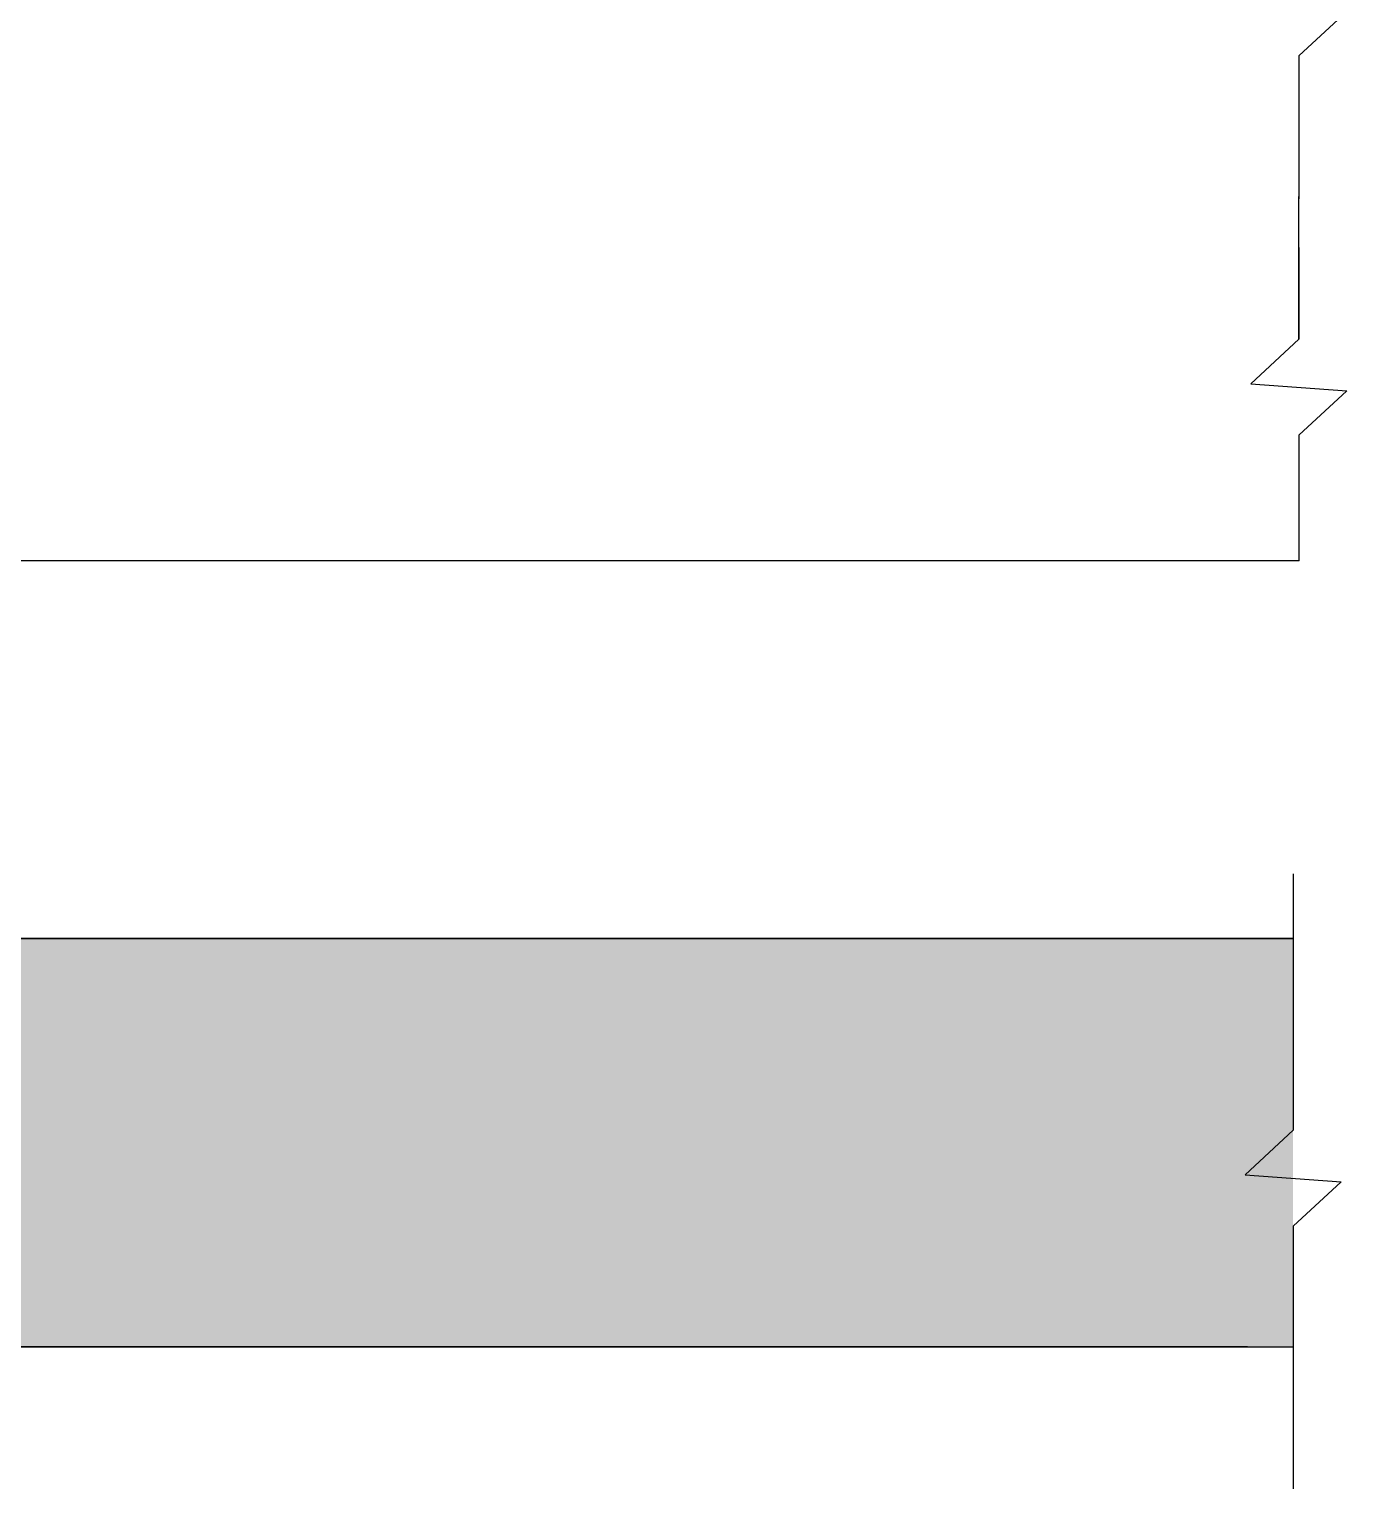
# Model space of a CAD drawing. Header units: millimetres. Extents: x 6781 to 13993, y -7973 to 4183.
# Drawn here: x 9372 to 10017, y -7205 to -6490 of the extents above; entities that cross this region are included whole.
import ezdxf

# ---------------------------------------------------------------- set-up
doc = ezdxf.new("R2010")
doc.units = ezdxf.units.MM
doc.header["$LTSCALE"] = 307.34
doc.layers.get('0').update_dxf_attribs({"linetype": 'CONTINUOUS'})

msp = doc.modelspace()

# ---------------------------------------------------------------- hatches: boundary and pattern name
at = {"linetype": 'ByBlock', "lineweight": 30}
h = msp.add_hatch(dxfattribs=at)
h.set_pattern_fill('AR-SAND')
h.set_pattern_definition([(37.5, (6781.656, -8012.52), (-1.60003, 48.94132), [0, -38.608, 0, -43.18, 0, -41.275]), (7.5, (6781.656, -8012.52), (44.9523, 71.6825), [0, -20.828, 0, -34.798, 0, -13.335]), (327.5, (6750.414, -8012.52), (79.09924, 0.1437), [0, -12.7, 0, -45.72, 0, -59.69]), (317.5, (6750.414, -8012.52), (76.3556, 22.293), [0, -6.35, 0, -29.972, 0, -34.29])])
h.paths.add_polyline_path([(9990.75881, -6935.32566), (7566.31696, -6935.32566), (7566.31696, -7135.32566), (9990.75881, -7135.32566)])

# ---------------------------------------------------------------- linework, layer by layer
for p, q in [((9993.55502, -6502.97493), (9993.55502, -6572.97493)), ((9993.55502, -6502.97493), (9993.55502, -6572.97493)), ((9993.55502, -6641.79699), (9993.55502, -6571.79699)), ((9993.55502, -6641.79699), (9993.55502, -6571.79699)), ((9993.55502, -6688.79699), (9993.55502, -6750.39485)), ((9993.55502, -6688.79699), (9993.55502, -6750.39485)), ((9968.37205, -7135.32566), (9990.75881, -7135.32566))]:
    msp.add_line(p, q)
at = {"color": 0, "linetype": 'Continuous'}
msp.add_line((9993.70372, -6750.39485), (6891.81696, -6750.39485), dxfattribs=at)
at = {"linetype": 'ByBlock', "lineweight": 30}
msp.add_line((9990.75881, -6935.32566), (6891.81696, -6935.32566), dxfattribs=at)
at = {"color": 7, "linetype": 'Continuous', "lineweight": 30}
msp.add_line((6891.81696, -7135.32566), (9968.37205, -7135.32566), dxfattribs=at)
for points in [[(9993.55502, -6410.98225), (9993.55502, -6455.97493), (9970.06842, -6477.75144), (10017.04161, -6481.19842), (9993.55502, -6502.97493), (9993.55502, -6571.79699)], [(9993.55502, -6410.98225), (9993.55502, -6455.97493), (9970.06842, -6477.75144), (10017.04161, -6481.19842), (9993.55502, -6502.97493), (9993.55502, -6571.79699)], [(9993.55502, -6596.8043), (9993.55502, -6641.79699), (9970.06842, -6663.5735), (10017.04161, -6667.02048), (9993.55502, -6688.79699), (9993.55502, -6750.39485)], [(9993.55502, -6596.8043), (9993.55502, -6641.79699), (9970.06842, -6663.5735), (10017.04161, -6667.02048), (9993.55502, -6688.79699), (9993.55502, -6750.39485)], [(9993.55502, -6729.84366), (9993.55502, -6750.39485)], [(9993.55502, -6729.84366), (9993.55502, -6750.39485)], [(9990.75881, -6903.62639), (9990.75881, -7029.29039), (9967.27221, -7051.0669), (10014.24541, -7054.51388), (9990.75881, -7076.29039), (9990.75881, -7204.93975)]]:
    msp.add_lwpolyline(points)

doc.saveas('drawing.dxf')
